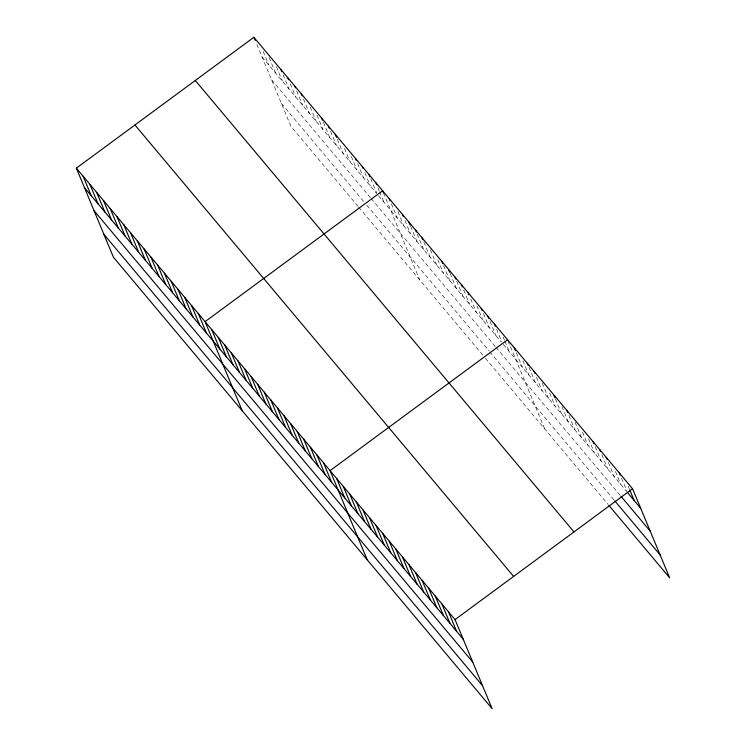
<?xml version="1.0" encoding="UTF-8"?>
<svg xmlns="http://www.w3.org/2000/svg" width="746" height="746" viewBox="0 0 746 746"><rect width="100%" height="100%" fill="white"/><g stroke="black" fill="none" stroke-linecap="round" stroke-linejoin="round"><path stroke-width="0.56" stroke-dasharray="3.73 2.8" d="M261.995 56.799L376.516 193.317M378.548 195.741L501.098 341.836M503.289 344.447L626.799 491.679M271.553 79.766L370.492 197.709M371.163 198.52L495.307 346.508M496.043 347.384L620.28 495.484M281.401 103.433L364.076 201.989M366.79 205.215L489.087 351.002M489.814 351.879L614.051 499.979M358.052 206.372L290.959 126.4L256.009 42.429M358.733 207.183L483.296 355.683M485.487 358.294L608.27 504.65M628.123 486.028L629.41 489.106M621.549 478.186L626.668 490.504M615.394 471.369L620.952 484.713M608.391 462.501L614.368 476.871M601.817 454.668L607.794 469.029M595.233 446.826L601.22 461.187M588.659 438.984L594.637 453.344M582.514 432.167L588.062 445.511M575.082 422.273L581.488 437.669M568.928 415.457L574.905 429.827M561.924 406.598L568.331 421.984M555.35 398.756L561.757 414.142M549.625 392.965L555.173 406.3M542.193 383.071L548.599 398.467M536.467 377.28L542.025 390.624M529.035 367.386L535.442 382.782M522.89 360.579L528.867 374.94M516.307 352.737L522.293 367.097M508.026 340.791L544.683 428.857M503.158 337.052L504.436 340.129M504.865 341.155L509.136 351.422M496.575 329.21L501.704 341.528M490.001 321.367L495.978 335.737M483.427 313.534L489.404 327.895M476.843 305.692L482.83 320.053M470.698 298.876L476.246 312.21M463.695 290.007L469.672 304.377M456.692 281.139L463.098 296.535M450.108 273.297L456.515 288.693M443.534 265.464L449.941 280.85M437.809 259.673L443.366 273.008M430.377 249.779L436.783 265.166M423.803 241.937L430.209 257.333M417.228 234.095L423.635 249.49M410.645 226.252L417.051 241.648M404.929 220.471L410.477 233.806M397.916 211.603L403.903 225.963M391.342 203.761L397.32 218.121M383.481 192.841L419.718 279.89M377.989 187.843L379.266 190.92M379.695 191.946L383.966 202.203M370.79 178.732L376.767 193.102M364.859 172.708L370.417 186.052M357.66 163.607L363.638 177.968M351.31 156.557L356.858 169.892M344.531 148.473L350.088 161.817M337.332 139.371L343.309 153.732M330.553 131.296L336.53 145.656M323.354 122.185L329.76 137.581M317.003 115.136L322.981 129.496M310.224 107.06L316.201 121.421M303.445 98.976L309.422 113.345M296.675 90.9L302.652 105.27M290.325 83.85L295.873 97.185M283.116 74.74L289.094 89.11M276.337 66.664L282.324 81.034M269.138 57.563L275.544 72.949M263.217 51.539L268.765 64.874"/><path stroke-width="1.12" d="M76.344 168.167L455.041 619.6L492.127 708.7L113.439 257.258L76.344 168.167L253.873 37.3L632.561 488.742L669.656 577.833L608.997 505.527M507.597 339.766L330.068 470.633L367.153 559.724M455.041 619.6L632.561 488.742M627.526 492.556L640.683 508.231M621.008 496.351L650.242 531.199M614.779 500.855L660.089 554.865M195.293 80.484L573.982 531.926M134.933 124.983L513.621 576.416M84.466 187.656L463.154 639.098M94.024 210.633L472.712 662.066M103.871 234.291L482.559 685.733M629.829 490.131L634.1 500.389M619.413 473.057L620.262 475.109M606.256 457.373L607.113 459.424M599.681 449.53L600.53 451.591M593.098 441.697L593.956 443.749M566.792 410.328L567.65 412.379M554.064 395.678L554.921 397.73M533.903 371.126L534.761 373.177M527.329 363.283L528.187 365.335M514.171 347.608L515.458 350.685M494.439 324.081L495.297 326.133M487.865 316.239L488.723 318.29M481.291 308.396L482.14 310.457M468.134 292.721L468.992 294.773M461.56 284.879L462.408 286.93M454.976 277.036L455.834 279.088M448.831 270.22L449.689 272.271M441.828 261.352L442.676 263.413M422.096 237.834L422.945 239.886M415.513 229.992L416.371 232.043M408.939 222.149L410.216 225.227M402.364 214.307L403.213 216.368M389.207 198.632L390.065 200.683M383.481 192.841L382.633 190.79L205.103 321.657L242.189 410.748M375.853 182.714L376.711 184.766M369.074 174.629L369.932 176.681M362.304 166.554L363.153 168.605M355.525 158.478L356.383 160.53M335.196 134.243L336.474 137.32M328.417 126.158L329.275 128.219M321.638 118.082L322.496 120.134M301.309 93.847L302.167 95.898M294.539 85.771L295.388 87.823M287.76 77.696L288.609 79.747M280.981 69.611L281.839 71.663M253.873 37.3L255.16 40.377M448.458 611.767L456.571 631.256M441.884 603.924L449.997 623.414M435.3 596.082L443.422 615.571M428.726 588.24L436.839 607.738M422.152 580.397L430.265 599.896M415.569 572.555L423.691 592.054M408.995 564.722L417.107 584.211M402.42 556.88L410.533 576.369M395.837 549.037L403.959 568.527M389.263 541.195L397.376 560.694M382.689 533.353L390.801 552.851M376.105 525.51L384.227 545.009M369.531 517.677L377.644 537.167M362.957 509.835L371.07 529.324M356.374 501.993L364.496 521.482M349.799 494.15L357.912 513.649M343.225 486.308L351.338 505.807M336.642 478.466L344.764 497.964M323.494 462.79L331.606 482.28M316.91 454.948L325.032 474.437M310.336 447.106L318.449 466.604M303.762 439.263L311.875 458.762M297.178 431.421L305.3 450.92M290.604 423.588L298.717 443.077M284.03 415.746L292.143 435.235M277.447 407.903L285.569 427.393M270.873 400.061L278.985 419.56M264.298 392.219L272.411 411.717M257.715 384.376L265.837 403.875M251.141 376.543L259.254 396.033M244.567 368.701L252.68 388.19M237.983 360.859L246.105 380.348M231.409 353.017L239.522 372.515M224.835 345.174L232.948 364.673M218.252 337.332L226.374 356.83M211.678 329.499L219.79 348.988M198.324 313.572L206.437 333.07M191.545 305.496L199.667 324.995M184.775 297.421L192.888 316.91M177.996 289.336L186.108 308.835M171.216 281.261L179.329 300.759M164.446 273.185L172.559 292.674M157.667 265.1L165.78 284.599M150.888 257.025L159.001 276.524M144.109 248.95L152.231 268.448M137.339 240.874L145.451 260.363M130.559 232.789L138.672 252.288M123.78 224.714L131.902 244.212M117.01 216.638L125.123 236.128M110.231 208.554L118.344 228.052M103.452 200.478L111.564 219.977M96.672 192.403L104.794 211.892M89.902 184.318L98.015 203.817M83.123 176.243L91.236 195.741"/></g></svg>
